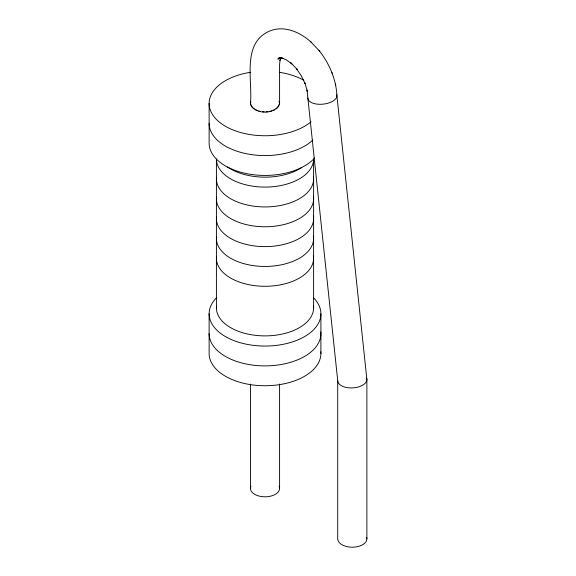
<?xml version="1.0" encoding="UTF-8"?>
<svg xmlns="http://www.w3.org/2000/svg" width="576" height="576" viewBox="0 0 576 576"><rect width="100%" height="100%" fill="white"/><g stroke="black" fill="none" stroke-linecap="round" stroke-linejoin="round"><path stroke-width="0.86" d="M280.382 57.866L279.59 64.346L279.59 103.471C276.17 115.006 253.85 115.006 250.43 103.471C252.85 80.978 241.553 43.596 268.978 31.37C283.637 24.682 300.535 32.177 311.407 42.466M250.43 103.471L250.783 101.923L250.538 103.003M278.784 106.085L278.057 107.1M279.238 105.026L279.482 103.939M279.842 60.516L281.153 57.622M277.142 108.058L275.983 108.922M280.224 58.723L281.405 57.629M274.673 109.714L273.168 110.376M280.771 57.953L277.848 59.054L281.714 57.866M271.548 110.945L269.791 111.362M267.977 111.665L266.098 111.809M280.958 57.888L278.705 57.96L283.457 58.435M264.197 111.83L262.318 111.686M260.482 111.42L258.732 111.002M257.069 110.477L255.571 109.807M282.816 58.219L280.894 57.578L286.416 59.926L291.938 63.95L290.858 62.82L297.086 69.386L296.525 68.803L301.385 75.917L305.122 83.693L304.891 82.915L307.469 91.591L307.03 90.086L337.716 380.599L337.716 538.783A14.58 8.417 0 0 0 353.57 547.171A14.58 8.417 0 0 0 366.66 537.322M254.203 109.051L253.051 108.18M252.072 107.244L251.345 106.236M319.018 50.508L319.579 51.091C329.45 63.943 336.175 79.488 336.917 95.796L366.876 379.512L366.876 538.783M310.32 41.328L319.579 51.091M279.202 101.765L279.446 102.845M250.819 105.185L250.574 104.098M335.369 83.974L335.808 85.478M331.985 72.583L332.208 73.361M279.094 101.297L279.59 103.471M320.904 313.79L320.904 353.47M313.61 307.836L313.61 159.026A48.6 28.058 0 0 1 265.01 187.085A48.6 28.058 0 0 1 216.41 159.026L216.41 307.836M279.59 384.048L279.59 488.39M250.43 384.048L250.43 488.39M209.124 103.471L209.124 143.158A55.886 32.27 0 0 0 251.827 174.514A55.886 32.27 0 0 0 314.683 157.946M209.124 313.79L209.124 353.47A55.886 32.27 0 0 0 266.465 385.726A55.886 32.27 0 0 0 320.825 351.792M313.43 216.108A48.6 28.058 0 0 1 265.716 246.607A48.6 28.058 0 0 1 216.49 216.929M313.43 235.951A48.6 28.058 0 0 1 265.716 266.45A48.6 28.058 0 0 1 216.49 236.765M313.43 196.272A48.6 28.058 0 0 1 265.716 226.764A48.6 28.058 0 0 1 216.49 197.086M313.43 176.429A48.6 28.058 0 0 1 265.716 206.928A48.6 28.058 0 0 1 216.49 177.242M301.73 167.486A48.6 28.058 0 0 1 227.542 166.975M312.847 140.004A55.886 32.27 0 0 1 250.006 154.397A55.886 32.27 0 0 1 209.124 123.314M311.018 121.795A55.886 32.27 0 0 1 219.341 122.076A55.886 32.27 0 0 1 250.546 72.302M279.475 72.302A55.886 32.27 0 0 1 303.84 80.266M320.825 331.949A55.886 32.27 0 0 1 266.465 365.882A55.886 32.27 0 0 1 209.124 333.626M313.416 297.655A55.886 32.27 0 0 1 265.01 346.054A55.886 32.27 0 0 1 216.612 297.655M313.43 255.794A48.6 28.058 0 0 1 265.716 286.286A48.6 28.058 0 0 1 216.49 256.608M313.43 305.395A48.6 28.058 0 0 1 265.716 335.887A48.6 28.058 0 0 1 216.49 306.209M279.094 486.209A14.58 8.417 0 0 1 265.01 496.807A14.58 8.417 0 0 1 250.927 486.209M366.66 378.151A14.594 7.862 -3.1 0 1 353.542 387.85A14.594 7.862 -3.1 0 1 337.716 380.599M336.708 94.543A14.58 7.258 -6.1 0 1 323.604 104.09A14.58 7.258 -6.1 0 1 307.879 98.05"/></g></svg>
